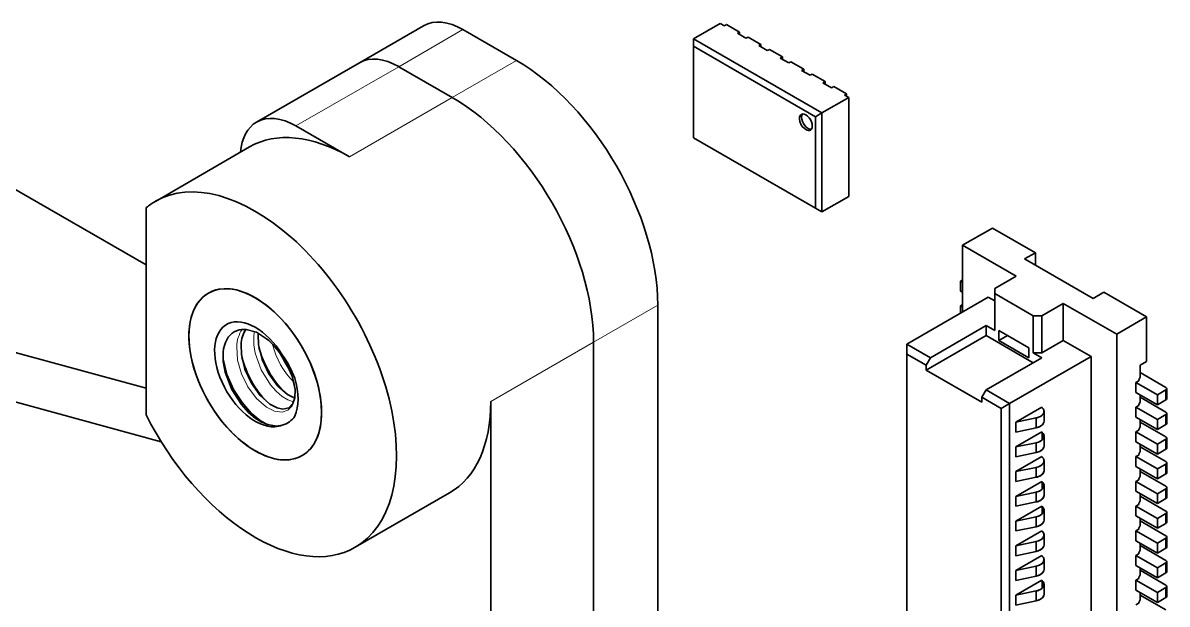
# Model space of a CAD drawing. Extents: x 386 to 1090, y 188 to 736.
# Drawn here: x 738.47 to 757.37, y 701.74 to 711.34 of the extents above; entities that cross this region are included whole.
import ezdxf

# ---------------------------------------------------------------- set-up
doc = ezdxf.new("R2010")
doc.units = 0

msp = doc.modelspace()

# ---------------------------------------------------------------- linework, layer by layer
at = {"color": 7, "lineweight": 35, "ltscale": 0.012757}
msp.add_line((749.545, 711.08), (749.987, 711.336), dxfattribs=at)
at = {"color": 7, "lineweight": 35, "ltscale": 0.002042}
for p, q in [((749.987, 711.336), (750.058, 711.295)), ((754.52, 706.955), (754.52, 706.873)), ((754.52, 706.955), (754.52, 706.873)), ((753.388, 705.608), (753.388, 705.69)), ((753.388, 705.608), (753.388, 705.69)), ((754.308, 705.159), (754.308, 705.077)), ((754.308, 705.159), (754.308, 705.077))]:
    msp.add_line(p, q, dxfattribs=at)
at = {"color": 7, "lineweight": 35, "ltscale": 0.00102}
for p, q in [((750.093, 711.315), (750.058, 711.295)), ((750.447, 711.111), (750.412, 711.091)), ((750.659, 710.989), (750.624, 710.968)), ((751.013, 710.784), (750.977, 710.764)), ((751.154, 710.703), (751.119, 710.682)), ((751.72, 710.376), (751.684, 710.356)), ((751.861, 710.295), (751.826, 710.274)), ((752.073, 710.172), (752.038, 710.152)), ((753.954, 707.078), (753.99, 707.057)), ((753.954, 707.078), (753.99, 707.057)), ((753.954, 706.669), (753.99, 706.649)), ((753.954, 706.669), (753.99, 706.649))]:
    msp.add_line(p, q, dxfattribs=at)
at = {"color": 7, "lineweight": 35, "ltscale": 0.006124}
for p, q in [((750.093, 711.315), (750.306, 711.193)), ((751.154, 710.703), (751.366, 710.58)), ((751.861, 710.295), (752.073, 710.172))]:
    msp.add_line(p, q, dxfattribs=at)
at = {"color": 7, "lineweight": 35, "ltscale": 0.030618}
msp.add_line((744.027, 710.686), (745.088, 711.298), dxfattribs=at)
at = {"color": 7, "lineweight": 13, "ltscale": 0.030619}
for p, q in [((744.677, 710.621), (745.738, 711.234)), ((745.561, 710.111), (746.622, 710.723)), ((747.894, 706.069), (748.955, 706.682))]:
    msp.add_line(p, q, dxfattribs=at)
at = {"color": 7, "lineweight": 35, "ltscale": 0.025515}
for p, q in [((745.738, 711.234), (746.622, 710.723)), ((753.99, 707.67), (754.873, 707.159)), ((753.99, 707.67), (754.873, 707.159))]:
    msp.add_line(p, q, dxfattribs=at)
at = {"color": 7, "lineweight": 35, "ltscale": 0.001022}
for p, q in [((750.306, 711.193), (750.27, 711.172)), ((751.366, 710.58), (751.331, 710.56)), ((751.508, 710.499), (751.472, 710.478))]:
    msp.add_line(p, q, dxfattribs=at)
at = {"color": 7, "lineweight": 35, "ltscale": 0.004083}
for p, q in [((750.27, 711.172), (750.412, 711.091)), ((750.624, 710.968), (750.765, 710.887)), ((750.977, 710.764), (751.119, 710.682)), ((751.331, 710.56), (751.472, 710.478)), ((751.684, 710.356), (751.826, 710.274)), ((754.378, 706.343), (754.52, 706.261)), ((754.378, 706.343), (754.378, 706.179)), ((754.378, 706.343), (754.52, 706.261)), ((754.378, 706.343), (754.378, 706.179)), ((754.591, 706.098), (754.591, 706.261)), ((754.591, 706.098), (754.591, 706.261)), ((754.732, 706.179), (754.591, 706.098)), ((754.732, 706.179), (754.591, 706.098)), ((755.086, 705.975), (755.086, 705.812)), ((755.086, 705.975), (755.086, 705.812)), ((756.853, 705.404), (756.853, 705.24)), ((756.853, 705.404), (756.853, 705.24)), ((757.348, 705.281), (757.207, 705.2)), ((757.348, 705.281), (757.207, 705.2)), ((757.348, 705.118), (757.348, 705.281)), ((757.348, 705.118), (757.348, 705.281)), ((754.626, 704.975), (754.767, 705.057)), ((754.626, 704.975), (754.767, 705.057)), ((755.335, 704.763), (755.335, 704.926)), ((756.853, 704.996), (756.853, 704.832)), ((756.853, 704.996), (756.853, 704.832)), ((754.868, 704.748), (754.868, 704.584)), ((754.868, 704.748), (754.868, 704.584)), ((757.348, 704.873), (757.207, 704.791)), ((757.348, 704.873), (757.207, 704.791)), ((757.348, 704.71), (757.207, 704.628)), ((757.348, 704.71), (757.207, 704.628)), ((755.335, 704.355), (755.335, 704.518)), ((756.853, 704.587), (756.853, 704.424)), ((756.853, 704.587), (756.853, 704.424)), ((755.203, 704.246), (755.203, 704.409)), ((755.203, 704.246), (755.203, 704.409)), ((757.207, 704.22), (757.207, 704.383)), ((757.207, 704.22), (757.207, 704.383)), ((757.363, 704.322), (757.363, 704.485)), ((757.348, 704.302), (757.207, 704.22)), ((757.348, 704.302), (757.207, 704.22)), ((757.348, 704.057), (757.207, 703.975)), ((757.348, 704.057), (757.207, 703.975)), ((757.207, 703.812), (757.207, 703.975)), ((757.207, 703.812), (757.207, 703.975)), ((757.348, 703.893), (757.348, 704.057)), ((757.348, 703.893), (757.348, 704.057)), ((757.348, 703.893), (757.207, 703.812)), ((757.348, 703.893), (757.207, 703.812)), ((757.348, 703.648), (757.207, 703.567)), ((757.348, 703.648), (757.207, 703.567)), ((757.348, 703.485), (757.348, 703.648)), ((757.348, 703.485), (757.348, 703.648)), ((754.868, 703.523), (754.868, 703.36)), ((754.868, 703.523), (754.868, 703.36)), ((755.203, 703.021), (755.203, 703.185)), ((755.203, 703.021), (755.203, 703.185)), ((755.335, 703.13), (755.335, 703.293)), ((756.853, 703.363), (756.853, 703.199)), ((756.853, 703.363), (756.853, 703.199)), ((757.348, 703.24), (757.207, 703.158)), ((757.348, 703.24), (757.207, 703.158)), ((757.363, 703.097), (757.363, 703.26)), ((754.868, 703.115), (754.868, 702.951)), ((754.868, 703.115), (754.868, 702.951)), ((757.348, 703.077), (757.207, 702.995)), ((757.348, 703.077), (757.207, 702.995)), ((755.335, 702.722), (755.335, 702.885)), ((757.363, 702.689), (757.363, 702.852)), ((755.203, 702.613), (755.203, 702.776)), ((755.203, 702.613), (755.203, 702.776)), ((757.207, 702.587), (757.207, 702.75)), ((757.207, 702.587), (757.207, 702.75)), ((757.348, 702.669), (757.207, 702.587)), ((757.348, 702.669), (757.207, 702.587)), ((754.868, 702.298), (754.868, 702.135)), ((754.868, 702.298), (754.868, 702.135)), ((755.203, 702.205), (755.203, 702.368)), ((755.203, 702.205), (755.203, 702.368)), ((757.348, 702.424), (757.207, 702.342)), ((757.348, 702.424), (757.207, 702.342)), ((757.207, 702.179), (757.207, 702.342)), ((757.207, 702.179), (757.207, 702.342)), ((757.348, 702.26), (757.207, 702.179)), ((757.348, 702.26), (757.207, 702.179)), ((757.348, 702.26), (757.348, 702.424)), ((757.348, 702.26), (757.348, 702.424)), ((756.853, 702.138), (756.853, 701.974)), ((756.853, 702.138), (756.853, 701.974)), ((754.868, 701.89), (754.868, 701.727)), ((754.868, 701.89), (754.868, 701.727)), ((757.348, 702.015), (757.207, 701.934)), ((757.348, 702.015), (757.207, 701.934)), ((757.348, 701.852), (757.348, 702.015)), ((757.348, 701.852), (757.348, 702.015))]:
    msp.add_line(p, q, dxfattribs=at)
at = {"color": 7, "lineweight": 35, "ltscale": 0.001021}
for p, q in [((750.306, 711.193), (750.306, 711.152)), ((750.659, 710.989), (750.659, 710.948)), ((750.8, 710.907), (750.765, 710.887)), ((751.013, 710.784), (751.013, 710.744)), ((751.366, 710.58), (751.366, 710.54)), ((751.72, 710.376), (751.72, 710.335)), ((752.073, 710.172), (752.073, 710.131)), ((753.99, 707.098), (753.954, 707.078)), ((753.99, 707.098), (753.954, 707.078)), ((753.954, 706.914), (753.99, 706.894)), ((753.954, 706.914), (753.99, 706.894)), ((753.99, 706.69), (753.954, 706.669)), ((753.99, 706.69), (753.954, 706.669))]:
    msp.add_line(p, q, dxfattribs=at)
at = {"color": 7, "lineweight": 35, "ltscale": 0.061236}
msp.add_line((751.667, 709.856), (749.545, 711.08), dxfattribs=at)
at = {"color": 7, "lineweight": 35, "ltscale": 0.003061}
for p, q in [((749.545, 711.08), (749.545, 710.958)), ((751.667, 709.856), (751.561, 709.794)), ((751.667, 708.223), (751.561, 708.284)), ((753.954, 706.669), (753.954, 706.547)), ((753.954, 706.669), (753.954, 706.547)), ((756.924, 705.69), (757.03, 705.751)), ((756.924, 705.69), (757.03, 705.751))]:
    msp.add_line(p, q, dxfattribs=at)
at = {"color": 7, "lineweight": 35, "ltscale": 0.037764}
for p, q in [((749.545, 709.447), (749.545, 710.958)), ((751.561, 709.794), (751.561, 708.284))]:
    msp.add_line(p, q, dxfattribs=at)
at = {"color": 7, "lineweight": 35, "ltscale": 0.058176}
for p, q in [((749.545, 710.958), (751.561, 709.794)), ((751.561, 708.284), (749.545, 709.447))]:
    msp.add_line(p, q, dxfattribs=at)
at = {"color": 7, "lineweight": 35, "ltscale": 0.006123}
for p, q in [((750.447, 711.111), (750.659, 710.989)), ((751.508, 710.499), (751.72, 710.376))]:
    msp.add_line(p, q, dxfattribs=at)
at = {"color": 7, "lineweight": 35, "ltscale": 0.006125}
msp.add_line((750.8, 710.907), (751.013, 710.784), dxfattribs=at)
at = {"color": 7, "lineweight": 35, "ltscale": 0.04899}
msp.add_line((744.027, 710.686), (742.33, 709.706), dxfattribs=at)
at = {"color": 7, "lineweight": 13, "ltscale": 0.04899}
for p, q in [((744.677, 710.621), (742.98, 709.641)), ((747.894, 706.069), (746.197, 705.089))]:
    msp.add_line(p, q, dxfattribs=at)
at = {"color": 7, "lineweight": 35, "ltscale": 0.025514}
for p, q in [((745.561, 710.111), (744.677, 710.621)), ((744.677, 710.621), (745.561, 710.111))]:
    msp.add_line(p, q, dxfattribs=at)
at = {"color": 7, "lineweight": 13, "ltscale": 0.048989}
msp.add_line((745.561, 710.111), (743.864, 709.131), dxfattribs=at)
at = {"color": 7, "lineweight": 35, "ltscale": 0.012758}
for p, q in [((751.667, 709.856), (752.109, 710.111)), ((751.667, 708.223), (752.109, 708.478))]:
    msp.add_line(p, q, dxfattribs=at)
at = {"color": 7, "lineweight": 35, "ltscale": 0.002041}
msp.add_line((752.038, 710.152), (752.109, 710.111), dxfattribs=at)
at = {"color": 7, "lineweight": 35, "ltscale": 0.040825}
for p, q in [((752.109, 710.111), (752.109, 708.478)), ((751.667, 708.223), (751.667, 709.856))]:
    msp.add_line(p, q, dxfattribs=at)
at = {"color": 7, "lineweight": 35, "ltscale": 0.121454}
msp.add_line((736.298, 709.774), (740.505, 707.345), dxfattribs=at)
at = {"color": 7, "lineweight": 35, "ltscale": 0.025516}
for p, q in [((743.864, 709.131), (742.98, 709.641)), ((755.651, 706.71), (756.535, 706.2)), ((755.651, 706.71), (756.535, 706.2))]:
    msp.add_line(p, q, dxfattribs=at)
at = {"color": 7, "lineweight": 35, "ltscale": 0.04491}
msp.add_line((742.214, 709.295), (740.658, 708.396), dxfattribs=at)
at = {"color": 7, "lineweight": 35, "ltscale": 0.083582}
msp.add_line((740.505, 708.213), (740.505, 704.869), dxfattribs=at)
at = {"color": 7, "lineweight": 35, "ltscale": 0.014288}
for p, q in [((754.484, 707.955), (753.99, 707.67)), ((754.484, 707.955), (753.99, 707.67)), ((757.03, 706.486), (756.535, 706.2)), ((757.03, 706.486), (756.535, 706.2))]:
    msp.add_line(p, q, dxfattribs=at)
at = {"color": 7, "lineweight": 35, "ltscale": 0.020414}
msp.add_line((754.484, 707.955), (755.192, 707.547), dxfattribs=at)
msp.add_line((754.484, 707.955), (755.192, 707.547), dxfattribs=at)
at = {"color": 7, "lineweight": 35, "ltscale": 0.027557}
msp.add_line((753.99, 706.567), (753.99, 707.67), dxfattribs=at)
msp.add_line((753.99, 706.567), (753.99, 707.67), dxfattribs=at)
at = {"color": 7, "lineweight": 35, "ltscale": 0.005104}
msp.add_line((755.015, 707.445), (755.192, 707.547), dxfattribs=at)
msp.add_line((755.015, 707.445), (755.192, 707.547), dxfattribs=at)
at = {"color": 7, "lineweight": 35, "ltscale": 0.005103}
for p, q in [((755.192, 707.343), (755.192, 707.547)), ((755.192, 707.343), (755.192, 707.547)), ((756.323, 706.894), (756.146, 706.792)), ((756.323, 706.894), (756.146, 706.792))]:
    msp.add_line(p, q, dxfattribs=at)
at = {"color": 7, "lineweight": 35, "ltscale": 0.032661}
msp.add_line((756.146, 706.792), (755.015, 707.445), dxfattribs=at)
msp.add_line((756.146, 706.792), (755.015, 707.445), dxfattribs=at)
at = {"color": 7, "lineweight": 35, "ltscale": 0.010205}
for p, q in [((754.873, 707.159), (754.52, 706.955)), ((754.873, 707.159), (754.52, 706.955)), ((755.298, 706.506), (755.651, 706.71)), ((755.298, 706.506), (755.651, 706.71)), ((755.298, 705.894), (755.651, 706.098)), ((755.298, 705.894), (755.651, 706.098))]:
    msp.add_line(p, q, dxfattribs=at)
at = {"color": 7, "lineweight": 35, "ltscale": 0.004082}
for p, q in [((753.954, 707.078), (753.954, 706.914)), ((753.954, 707.078), (753.954, 706.914)), ((753.07, 706.037), (753.07, 705.873)), ((753.07, 706.037), (753.07, 705.873)), ((757.363, 705.138), (757.363, 705.302)), ((757.207, 705.036), (757.207, 705.2)), ((757.207, 705.036), (757.207, 705.2)), ((757.348, 705.118), (757.207, 705.036)), ((757.348, 705.118), (757.207, 705.036)), ((757.363, 704.73), (757.363, 704.893)), ((755.203, 704.654), (755.203, 704.818)), ((755.203, 704.654), (755.203, 704.818)), ((757.207, 704.628), (757.207, 704.791)), ((757.207, 704.628), (757.207, 704.791)), ((757.348, 704.71), (757.348, 704.873)), ((757.348, 704.71), (757.348, 704.873)), ((754.868, 704.339), (754.868, 704.176)), ((754.868, 704.339), (754.868, 704.176)), ((757.348, 704.465), (757.207, 704.383)), ((757.348, 704.465), (757.207, 704.383)), ((757.348, 704.302), (757.348, 704.465)), ((757.348, 704.302), (757.348, 704.465)), ((756.853, 704.179), (756.853, 704.016)), ((756.853, 704.179), (756.853, 704.016)), ((755.203, 703.838), (755.203, 704.001)), ((755.203, 703.838), (755.203, 704.001)), ((755.335, 703.946), (755.335, 704.11)), ((757.363, 703.914), (757.363, 704.077)), ((754.868, 703.931), (754.868, 703.768)), ((754.868, 703.931), (754.868, 703.768)), ((756.853, 703.771), (756.853, 703.607)), ((756.853, 703.771), (756.853, 703.607)), ((755.203, 703.43), (755.203, 703.593)), ((755.203, 703.43), (755.203, 703.593)), ((755.335, 703.538), (755.335, 703.701)), ((757.207, 703.403), (757.207, 703.567)), ((757.207, 703.403), (757.207, 703.567)), ((757.363, 703.505), (757.363, 703.669)), ((757.348, 703.485), (757.207, 703.403)), ((757.348, 703.485), (757.207, 703.403)), ((757.348, 703.077), (757.348, 703.24)), ((757.348, 703.077), (757.348, 703.24)), ((757.207, 702.995), (757.207, 703.158)), ((757.207, 702.995), (757.207, 703.158)), ((756.853, 702.954), (756.853, 702.791)), ((756.853, 702.954), (756.853, 702.791)), ((757.348, 702.832), (757.207, 702.75)), ((757.348, 702.832), (757.207, 702.75)), ((757.348, 702.669), (757.348, 702.832)), ((757.348, 702.669), (757.348, 702.832)), ((754.868, 702.706), (754.868, 702.543)), ((754.868, 702.706), (754.868, 702.543)), ((755.335, 702.313), (755.335, 702.477)), ((756.853, 702.546), (756.853, 702.383)), ((756.853, 702.546), (756.853, 702.383)), ((757.363, 702.281), (757.363, 702.444)), ((755.335, 701.905), (755.335, 702.068)), ((755.203, 701.797), (755.203, 701.96)), ((755.203, 701.797), (755.203, 701.96)), ((757.207, 701.77), (757.207, 701.934)), ((757.207, 701.77), (757.207, 701.934)), ((757.363, 701.872), (757.363, 702.036)), ((757.348, 701.852), (757.207, 701.77)), ((757.348, 701.852), (757.207, 701.77))]:
    msp.add_line(p, q, dxfattribs=at)
at = {"color": 7, "lineweight": 35, "ltscale": 0.038784}
for p, q in [((753.07, 706.037), (754.414, 706.812)), ((753.07, 706.037), (754.414, 706.812)), ((754.767, 705.057), (756.111, 705.832)), ((754.767, 705.057), (756.111, 705.832))]:
    msp.add_line(p, q, dxfattribs=at)
at = {"color": 7, "lineweight": 35, "ltscale": 0.003063}
msp.add_line((754.414, 706.812), (754.52, 706.751), dxfattribs=at)
msp.add_line((754.414, 706.812), (754.52, 706.751), dxfattribs=at)
at = {"color": 7, "lineweight": 35, "ltscale": 0.01837}
msp.add_line((754.52, 706.873), (755.156, 706.506), dxfattribs=at)
msp.add_line((754.52, 706.873), (755.156, 706.506), dxfattribs=at)
at = {"color": 7, "lineweight": 35, "ltscale": 0.015309}
for p, q in [((754.52, 706.261), (754.52, 706.873)), ((754.52, 706.261), (754.52, 706.873)), ((755.651, 706.098), (755.651, 706.71)), ((755.651, 706.098), (755.651, 706.71)), ((755.156, 706.506), (755.156, 705.894)), ((755.156, 706.506), (755.156, 705.894)), ((755.298, 706.506), (755.298, 705.894)), ((755.298, 706.506), (755.298, 705.894))]:
    msp.add_line(p, q, dxfattribs=at)
at = {"color": 7, "lineweight": 35, "ltscale": 0.014289}
for p, q in [((756.323, 706.894), (756.818, 706.608)), ((756.323, 706.894), (756.818, 706.608)), ((754.591, 706.261), (755.086, 705.975)), ((754.591, 706.261), (755.086, 705.975)), ((755.086, 705.812), (754.591, 706.098)), ((755.086, 705.812), (754.591, 706.098))]:
    msp.add_line(p, q, dxfattribs=at)
at = {"color": 7, "lineweight": 35, "ltscale": 0.132513}
msp.add_line((740.505, 705.309), (735.391, 706.704), dxfattribs=at)
at = {"color": 7, "lineweight": 35}
for p, q in [((748.955, 706.682), (748.955, 683.003)), ((747.894, 682.391), (747.894, 706.069)), ((747.894, 706.069), (747.894, 682.391)), ((746.197, 681.411), (746.197, 705.089))]:
    msp.add_line(p, q, dxfattribs=at)
at = {"color": 7, "lineweight": 35, "ltscale": 0.006122}
msp.add_line((756.818, 706.608), (757.03, 706.486), dxfattribs=at)
msp.add_line((756.818, 706.608), (757.03, 706.486), dxfattribs=at)
at = {"color": 7, "lineweight": 35, "ltscale": 0.003537}
for p, q in [((755.156, 706.506), (755.298, 706.506)), ((755.156, 706.506), (755.298, 706.506)), ((755.156, 705.894), (755.298, 705.894)), ((755.156, 705.894), (755.298, 705.894))]:
    msp.add_line(p, q, dxfattribs=at)
at = {"color": 7, "lineweight": 35, "ltscale": 0.018372}
msp.add_line((757.03, 706.486), (757.03, 705.751), dxfattribs=at)
msp.add_line((757.03, 706.486), (757.03, 705.751), dxfattribs=at)
at = {"color": 7, "lineweight": 35, "ltscale": 0.000546659}
msp.add_line((742.359, 706.217), (742.357, 706.195), dxfattribs=at)
at = {"color": 7, "lineweight": 35, "ltscale": 0.026537}
for p, q in [((753.459, 705.812), (754.378, 706.343)), ((753.459, 705.812), (754.378, 706.343)), ((754.308, 705.077), (753.388, 705.608)), ((754.308, 705.077), (753.388, 705.608))]:
    msp.add_line(p, q, dxfattribs=at)
at = {"color": 7, "lineweight": 35, "ltscale": 0.011227}
for p, q in [((753.459, 705.812), (753.07, 706.037)), ((753.459, 705.812), (753.07, 706.037)), ((754.767, 705.057), (754.378, 705.281)), ((754.767, 705.057), (754.378, 705.281))]:
    msp.add_line(p, q, dxfattribs=at)
at = {"color": 7, "lineweight": 35, "ltscale": 0.028578}
msp.add_line((753.388, 705.608), (754.378, 706.179), dxfattribs=at)
msp.add_line((753.388, 705.608), (754.378, 706.179), dxfattribs=at)
at = {"color": 7, "lineweight": 35, "ltscale": 0.022453}
msp.add_line((754.378, 706.179), (755.156, 705.73), dxfattribs=at)
msp.add_line((754.378, 706.179), (755.156, 705.73), dxfattribs=at)
at = {"color": 7, "lineweight": 35, "ltscale": 0.013268}
msp.add_line((756.111, 705.832), (755.651, 706.098), dxfattribs=at)
msp.add_line((756.111, 705.832), (755.651, 706.098), dxfattribs=at)
at = {"color": 7, "lineweight": 35, "ltscale": 0.226578}
msp.add_line((756.535, 706.2), (756.535, 697.137), dxfattribs=at)
msp.add_line((756.535, 706.2), (756.535, 697.137), dxfattribs=at)
at = {"color": 7, "lineweight": 35, "ltscale": 0.137759}
msp.add_line((740.753, 704.425), (735.437, 705.875), dxfattribs=at)
at = {"color": 7, "lineweight": 35, "ltscale": 0.000505142}
msp.add_line((742.754, 705.862), (742.743, 705.845), dxfattribs=at)
at = {"color": 7, "lineweight": 35, "ltscale": 0.009185}
msp.add_line((753.388, 705.69), (753.07, 705.873), dxfattribs=at)
msp.add_line((753.388, 705.69), (753.07, 705.873), dxfattribs=at)
at = {"color": 7, "lineweight": 35, "ltscale": 0.191878}
msp.add_line((753.07, 698.198), (753.07, 705.873), dxfattribs=at)
msp.add_line((753.07, 698.198), (753.07, 705.873), dxfattribs=at)
at = {"color": 7, "lineweight": 35, "ltscale": 0.004084}
msp.add_line((755.156, 705.894), (755.298, 705.812), dxfattribs=at)
msp.add_line((755.156, 705.894), (755.298, 705.812), dxfattribs=at)
at = {"color": 7, "lineweight": 35, "ltscale": 0.195959}
for p, q in [((756.111, 697.994), (756.111, 705.832)), ((756.111, 697.994), (756.111, 705.832)), ((754.767, 705.057), (754.767, 697.218)), ((754.767, 705.057), (754.767, 697.218))]:
    msp.add_line(p, q, dxfattribs=at)
at = {"color": 7, "lineweight": 35, "ltscale": 0.003535}
msp.add_line((753.388, 705.69), (753.459, 705.812), dxfattribs=at)
msp.add_line((753.388, 705.69), (753.459, 705.812), dxfattribs=at)
at = {"color": 7, "lineweight": 35, "ltscale": 0.026536}
msp.add_line((755.298, 705.812), (754.378, 705.281), dxfattribs=at)
msp.add_line((755.298, 705.812), (754.378, 705.281), dxfattribs=at)
at = {"color": 7, "lineweight": 35, "ltscale": 0.005002}
msp.add_line((756.924, 705.49), (756.924, 705.69), dxfattribs=at)
msp.add_line((756.924, 705.49), (756.924, 705.69), dxfattribs=at)
at = {"color": 7, "lineweight": 35, "ltscale": 0.001237}
for p, q in [((756.924, 705.49), (756.899, 705.447)), ((756.924, 705.49), (756.899, 705.447)), ((756.924, 705.081), (756.899, 705.038)), ((756.924, 705.081), (756.899, 705.038)), ((756.924, 704.265), (756.899, 704.222)), ((756.924, 704.265), (756.899, 704.222)), ((756.924, 703.857), (756.899, 703.814)), ((756.924, 703.857), (756.899, 703.814)), ((756.924, 703.448), (756.899, 703.405)), ((756.924, 703.448), (756.899, 703.405)), ((756.924, 702.632), (756.899, 702.589)), ((756.924, 702.632), (756.899, 702.589)), ((756.924, 702.224), (756.899, 702.181)), ((756.924, 702.224), (756.899, 702.181)), ((756.924, 701.815), (756.899, 701.772)), ((756.924, 701.815), (756.899, 701.772))]:
    msp.add_line(p, q, dxfattribs=at)
at = {"color": 7, "lineweight": 35, "ltscale": 0.012247}
for p, q in [((757.348, 705.322), (756.924, 705.567)), ((757.348, 705.322), (756.924, 705.567)), ((757.348, 704.914), (756.924, 705.159)), ((757.348, 704.914), (756.924, 705.159)), ((757.348, 704.097), (756.924, 704.342)), ((757.348, 704.097), (756.924, 704.342)), ((757.348, 703.689), (756.924, 703.934)), ((757.348, 703.689), (756.924, 703.934)), ((757.348, 703.281), (756.924, 703.526)), ((757.348, 703.281), (756.924, 703.526)), ((757.348, 702.873), (756.924, 703.118)), ((757.348, 702.873), (756.924, 703.118)), ((757.348, 702.056), (756.924, 702.301)), ((757.348, 702.056), (756.924, 702.301)), ((757.348, 701.648), (756.924, 701.893)), ((757.348, 701.648), (756.924, 701.893))]:
    msp.add_line(p, q, dxfattribs=at)
at = {"color": 7, "lineweight": 35, "ltscale": 0.003536}
msp.add_line((754.378, 705.281), (754.308, 705.159), dxfattribs=at)
msp.add_line((754.378, 705.281), (754.308, 705.159), dxfattribs=at)
at = {"color": 7, "lineweight": 35, "ltscale": 0.001326}
for p, q in [((756.899, 705.43), (756.853, 705.404)), ((756.899, 705.43), (756.853, 705.404)), ((756.899, 703.389), (756.853, 703.363)), ((756.899, 703.389), (756.853, 703.363)), ((756.899, 702.164), (756.853, 702.138)), ((756.899, 702.164), (756.853, 702.138))]:
    msp.add_line(p, q, dxfattribs=at)
at = {"color": 7, "lineweight": 35, "ltscale": 0.010207}
for p, q in [((757.207, 705.2), (756.853, 705.404)), ((757.207, 705.2), (756.853, 705.404)), ((757.207, 704.791), (756.853, 704.996)), ((757.207, 704.791), (756.853, 704.996)), ((757.207, 703.812), (756.853, 704.016)), ((757.207, 703.812), (756.853, 704.016)), ((757.207, 703.158), (756.853, 703.363)), ((757.207, 703.158), (756.853, 703.363)), ((757.207, 702.587), (756.853, 702.791)), ((757.207, 702.587), (756.853, 702.791)), ((757.207, 702.179), (756.853, 702.383)), ((757.207, 702.179), (756.853, 702.383)), ((757.207, 701.934), (756.853, 702.138)), ((757.207, 701.934), (756.853, 702.138))]:
    msp.add_line(p, q, dxfattribs=at)
at = {"color": 7, "lineweight": 35, "ltscale": 0.000408936}
for p, q in [((756.899, 705.43), (756.899, 705.447)), ((756.899, 705.43), (756.899, 705.447)), ((756.899, 704.206), (756.899, 704.222)), ((756.899, 704.206), (756.899, 704.222)), ((756.899, 703.797), (756.899, 703.814)), ((756.899, 703.797), (756.899, 703.814)), ((756.899, 703.389), (756.899, 703.405)), ((756.899, 703.389), (756.899, 703.405)), ((756.899, 702.573), (756.899, 702.589)), ((756.899, 702.573), (756.899, 702.589)), ((756.899, 702.164), (756.899, 702.181)), ((756.899, 702.164), (756.899, 702.181))]:
    msp.add_line(p, q, dxfattribs=at)
at = {"color": 7, "lineweight": 35, "ltscale": 0.009186}
msp.add_line((754.626, 704.975), (754.308, 705.159), dxfattribs=at)
msp.add_line((754.626, 704.975), (754.308, 705.159), dxfattribs=at)
at = {"color": 7, "lineweight": 35, "ltscale": 0.010206}
for p, q in [((757.207, 705.036), (756.853, 705.24)), ((757.207, 705.036), (756.853, 705.24)), ((757.207, 704.628), (756.853, 704.832)), ((757.207, 704.628), (756.853, 704.832)), ((757.207, 704.383), (756.853, 704.587)), ((757.207, 704.383), (756.853, 704.587)), ((757.207, 704.22), (756.853, 704.424)), ((757.207, 704.22), (756.853, 704.424)), ((757.207, 703.975), (756.853, 704.179)), ((757.207, 703.975), (756.853, 704.179)), ((757.207, 703.567), (756.853, 703.771)), ((757.207, 703.567), (756.853, 703.771)), ((757.207, 703.403), (756.853, 703.607)), ((757.207, 703.403), (756.853, 703.607)), ((757.207, 702.995), (756.853, 703.199)), ((757.207, 702.995), (756.853, 703.199)), ((757.207, 702.75), (756.853, 702.954)), ((757.207, 702.75), (756.853, 702.954)), ((757.207, 702.342), (756.853, 702.546)), ((757.207, 702.342), (756.853, 702.546)), ((757.207, 701.77), (756.853, 701.974)), ((757.207, 701.77), (756.853, 701.974))]:
    msp.add_line(p, q, dxfattribs=at)
at = {"color": 7, "lineweight": 35, "ltscale": 0.00296}
for p, q in [((756.924, 705.081), (756.924, 705.2)), ((756.924, 705.081), (756.924, 705.2)), ((756.924, 704.265), (756.924, 704.383)), ((756.924, 704.265), (756.924, 704.383)), ((756.924, 703.857), (756.924, 703.975)), ((756.924, 703.857), (756.924, 703.975)), ((756.924, 703.448), (756.924, 703.567)), ((756.924, 703.448), (756.924, 703.567)), ((756.924, 702.632), (756.924, 702.75)), ((756.924, 702.632), (756.924, 702.75)), ((756.924, 702.224), (756.924, 702.342)), ((756.924, 702.224), (756.924, 702.342)), ((756.924, 701.815), (756.924, 701.934)), ((756.924, 701.815), (756.924, 701.934))]:
    msp.add_line(p, q, dxfattribs=at)
at = {"color": 7, "lineweight": 35, "ltscale": 0.191876}
msp.add_line((754.626, 697.3), (754.626, 704.975), dxfattribs=at)
msp.add_line((754.626, 697.3), (754.626, 704.975), dxfattribs=at)
at = {"color": 7, "lineweight": 35, "ltscale": 0.00030699}
msp.add_line((754.757, 705.051), (754.767, 705.044), dxfattribs=at)
msp.add_line((754.757, 705.051), (754.767, 705.044), dxfattribs=at)
at = {"color": 7, "lineweight": 35, "ltscale": 0.012393}
for p, q in [((755.298, 704.996), (754.868, 704.748)), ((755.298, 704.996), (754.868, 704.748)), ((755.298, 704.587), (754.868, 704.339)), ((755.298, 704.587), (754.868, 704.339)), ((755.298, 703.771), (754.868, 703.523)), ((755.298, 703.771), (754.868, 703.523)), ((755.298, 703.363), (754.868, 703.115)), ((755.298, 703.363), (754.868, 703.115)), ((755.298, 702.954), (754.868, 702.706)), ((755.298, 702.954), (754.868, 702.706)), ((755.298, 702.546), (754.868, 702.298)), ((755.298, 702.546), (754.868, 702.298)), ((755.298, 702.138), (754.868, 701.89)), ((755.298, 702.138), (754.868, 701.89))]:
    msp.add_line(p, q, dxfattribs=at)
at = {"color": 7, "lineweight": 35, "ltscale": 0.000296421}
for p, q in [((755.298, 704.996), (755.305, 704.987)), ((755.298, 704.996), (755.305, 704.987)), ((755.298, 704.179), (755.305, 704.17)), ((755.298, 704.179), (755.305, 704.17)), ((755.298, 703.771), (755.305, 703.762)), ((755.298, 703.771), (755.305, 703.762)), ((755.298, 703.363), (755.305, 703.354)), ((755.298, 703.363), (755.305, 703.354)), ((755.298, 702.954), (755.305, 702.945)), ((755.298, 702.546), (755.305, 702.537)), ((755.298, 702.546), (755.305, 702.537)), ((755.298, 702.138), (755.305, 702.129)), ((755.298, 702.138), (755.305, 702.129))]:
    msp.add_line(p, q, dxfattribs=at)
at = {"color": 7, "lineweight": 35, "ltscale": 0.001327}
for p, q in [((756.899, 705.022), (756.853, 704.996)), ((756.899, 705.022), (756.853, 704.996)), ((756.899, 704.614), (756.853, 704.587)), ((756.899, 704.614), (756.853, 704.587)), ((756.899, 704.206), (756.853, 704.179)), ((756.899, 704.206), (756.853, 704.179)), ((756.899, 703.797), (756.853, 703.771)), ((756.899, 703.797), (756.853, 703.771)), ((756.899, 702.981), (756.853, 702.954)), ((756.899, 702.981), (756.853, 702.954)), ((756.899, 702.573), (756.853, 702.546)), ((756.899, 702.573), (756.853, 702.546)), ((756.899, 701.756), (756.853, 701.73)), ((756.899, 701.756), (756.853, 701.73))]:
    msp.add_line(p, q, dxfattribs=at)
at = {"color": 7, "lineweight": 35, "ltscale": 0.00040741}
for p, q in [((756.899, 705.022), (756.899, 705.038)), ((756.899, 705.022), (756.899, 705.038)), ((756.899, 704.614), (756.899, 704.63)), ((756.899, 704.614), (756.899, 704.63)), ((756.899, 702.981), (756.899, 702.997)), ((756.899, 702.981), (756.899, 702.997)), ((756.899, 701.756), (756.899, 701.772)), ((756.899, 701.756), (756.899, 701.772))]:
    msp.add_line(p, q, dxfattribs=at)
at = {"color": 7, "lineweight": 35, "ltscale": 0.008547}
for p, q in [((755.203, 704.818), (754.868, 704.748)), ((755.203, 704.818), (754.868, 704.748)), ((755.203, 704.654), (754.868, 704.584)), ((755.203, 704.654), (754.868, 704.584)), ((755.203, 704.409), (754.868, 704.339)), ((755.203, 704.409), (754.868, 704.339)), ((755.203, 704.246), (754.868, 704.176)), ((755.203, 704.246), (754.868, 704.176)), ((755.203, 704.001), (754.868, 703.931)), ((755.203, 704.001), (754.868, 703.931)), ((755.203, 703.838), (754.868, 703.768)), ((755.203, 703.838), (754.868, 703.768)), ((755.203, 703.593), (754.868, 703.523)), ((755.203, 703.593), (754.868, 703.523)), ((755.203, 703.43), (754.868, 703.36)), ((755.203, 703.43), (754.868, 703.36)), ((755.203, 703.185), (754.868, 703.115)), ((755.203, 703.185), (754.868, 703.115)), ((755.203, 703.021), (754.868, 702.951)), ((755.203, 703.021), (754.868, 702.951)), ((755.203, 702.776), (754.868, 702.706)), ((755.203, 702.776), (754.868, 702.706)), ((755.203, 702.613), (754.868, 702.543)), ((755.203, 702.613), (754.868, 702.543)), ((755.203, 702.368), (754.868, 702.298)), ((755.203, 702.368), (754.868, 702.298)), ((755.203, 702.205), (754.868, 702.135)), ((755.203, 702.205), (754.868, 702.135)), ((755.203, 701.96), (754.868, 701.89)), ((755.203, 701.96), (754.868, 701.89)), ((755.203, 701.797), (754.868, 701.727)), ((755.203, 701.797), (754.868, 701.727))]:
    msp.add_line(p, q, dxfattribs=at)
at = {"color": 7, "lineweight": 35, "ltscale": 0.002959}
for p, q in [((756.924, 704.673), (756.924, 704.791)), ((756.924, 704.673), (756.924, 704.791)), ((756.924, 703.04), (756.924, 703.158)), ((756.924, 703.04), (756.924, 703.158))]:
    msp.add_line(p, q, dxfattribs=at)
at = {"color": 7, "lineweight": 35, "ltscale": 0.012248}
for p, q in [((757.348, 704.506), (756.924, 704.751)), ((757.348, 704.506), (756.924, 704.751)), ((757.348, 702.464), (756.924, 702.709)), ((757.348, 702.464), (756.924, 702.709))]:
    msp.add_line(p, q, dxfattribs=at)
at = {"color": 7, "lineweight": 35, "ltscale": 0.000295268}
for p, q in [((755.298, 704.587), (755.305, 704.578)), ((755.298, 704.587), (755.305, 704.578)), ((755.298, 702.954), (755.305, 702.945))]:
    msp.add_line(p, q, dxfattribs=at)
at = {"color": 7, "lineweight": 35, "ltscale": 0.003021}
for p, q in [((755.305, 704.458), (755.305, 704.578)), ((755.305, 703.641), (755.305, 703.762)), ((755.305, 702.008), (755.305, 702.129))]:
    msp.add_line(p, q, dxfattribs=at)
at = {"color": 7, "lineweight": 35, "ltscale": 0.001239}
for p, q in [((756.924, 704.673), (756.899, 704.63)), ((756.924, 704.673), (756.899, 704.63)), ((756.924, 703.04), (756.899, 702.997)), ((756.924, 703.04), (756.899, 702.997))]:
    msp.add_line(p, q, dxfattribs=at)
at = {"color": 7, "lineweight": 35, "ltscale": 0.012394}
msp.add_line((755.298, 704.179), (754.868, 703.931), dxfattribs=at)
msp.add_line((755.298, 704.179), (754.868, 703.931), dxfattribs=at)
at = {"color": 7, "lineweight": 35, "ltscale": 0.044908}
msp.add_line((745.514, 703.579), (743.958, 702.681), dxfattribs=at)
at = {"color": 7, "lineweight": 35, "ltscale": 0.00302}
msp.add_line((755.305, 703.233), (755.305, 703.354), dxfattribs=at)
at = {"color": 7, "lineweight": 35}
for points in [[(742.495, 706.127), (742.326, 706.234), (742.158, 706.281), (742.122, 706.282)], [(742.862, 704.987), (742.765, 704.965), (742.668, 704.985), (742.55, 705.047), (742.389, 705.191), (742.245, 705.391), (742.137, 705.624), (742.08, 705.864), (742.074, 706.032)], [(742.96, 705.145), (742.841, 705.205), (742.678, 705.348), (742.531, 705.548), (742.422, 705.783), (742.363, 706.026), (742.357, 706.195)], [(742.631, 704.686), (742.51, 704.71), (742.406, 704.755), (742.309, 704.816), (742.199, 704.908), (742.079, 705.038), (741.919, 705.287), (741.81, 705.573), (741.778, 705.75), (741.778, 705.905)], [(742.966, 705.287), (742.92, 705.507), (742.812, 705.739), (742.741, 705.847)], [(741.776, 705.787), (741.841, 705.534), (741.949, 705.289), (742.089, 705.071), (742.24, 704.899), (742.397, 704.773)], [(742.966, 705.287), (742.961, 705.153), (742.928, 705.055), (742.862, 704.987)], [(755.203, 704.654), (755.264, 704.675), (755.309, 704.706), (755.332, 704.743), (755.335, 704.763)], [(755.203, 704.246), (755.264, 704.266), (755.309, 704.298), (755.332, 704.335), (755.335, 704.355)], [(755.203, 703.838), (755.264, 703.858), (755.309, 703.89), (755.332, 703.927), (755.335, 703.947)], [(755.203, 703.43), (755.264, 703.45), (755.309, 703.481), (755.332, 703.518), (755.335, 703.538)], [(755.203, 703.021), (755.264, 703.042), (755.309, 703.073), (755.332, 703.11), (755.335, 703.13)], [(755.203, 702.613), (755.264, 702.633), (755.309, 702.665), (755.332, 702.702), (755.335, 702.722)], [(755.203, 702.205), (755.264, 702.225), (755.309, 702.257), (755.332, 702.294), (755.335, 702.314)], [(755.203, 701.797), (755.264, 701.817), (755.309, 701.848), (755.332, 701.885), (755.335, 701.905)]]:
    msp.add_lwpolyline(points, dxfattribs=at)
at = {"color": 7, "lineweight": 13}
for points in [[(742.285, 706.165), (742.286, 706.028), (742.308, 705.888), (742.404, 705.614), (742.557, 705.366), (742.651, 705.261), (742.753, 705.175), (742.847, 705.118), (742.942, 705.084)], [(742.002, 706.001), (742.016, 705.775), (742.08, 705.546), (742.186, 705.331), (742.326, 705.141), (742.492, 704.996), (742.625, 704.93), (742.753, 704.914), (742.848, 704.945), (742.918, 705.017), (742.962, 705.134), (742.968, 705.28)], [(742.968, 705.28), (742.949, 705.406), (742.91, 705.536), (742.783, 705.788), (742.743, 705.845)]]:
    msp.add_lwpolyline(points, dxfattribs=at)
at = {"color": 7, "lineweight": 35}
for centre, radius, start, end in [((742.12, 705.954), 0.328, 89.5271, 118.7839), ((742.586, 706.014), 0.511, 148.5191, 177.9859), ((741.693, 705.174), 1.246, 32.5626, 49.9278), ((743.991, 706.411), 1.677, 194.777, 223.9595), ((743.963, 706.39), 1.334, 204.5379, 215.4473), ((741.408, 704.892), 1.659, 20.5394, 35.8002), ((743.709, 706.247), 1.677, 194.777, 223.9595), ((757.335, 705.144), 0.0293, 296.6245, 336.9002), ((742.831, 705.428), 0.786, 236.4574, 246.377), ((742.653, 705.023), 0.338, 266.232, 287.2401), ((742.678, 705.026), 0.334, 283.1236, 328.0251), ((757.335, 704.736), 0.0293, 296.6245, 336.9002), ((757.335, 704.328), 0.0293, 296.6245, 336.9002), ((757.335, 703.92), 0.0293, 296.6245, 336.9002), ((757.335, 703.511), 0.0293, 296.6245, 336.9002), ((757.335, 703.103), 0.0293, 296.6245, 336.9002), ((757.335, 702.695), 0.0293, 296.6245, 336.9002), ((757.335, 702.286), 0.0293, 296.6245, 336.9002), ((757.335, 701.878), 0.0293, 296.6245, 336.9002)]:
    msp.add_arc(centre, radius, start, end, dxfattribs=at)
at = {"color": 7, "lineweight": 13}
for centre, radius, start, end in [((742.546, 705.984), 0.544, 146.8491, 178.1308), ((742.993, 706.118), 0.71, 169.5432, 176.2399), ((743.864, 706.338), 1.305, 193.5297, 225.2826)]:
    msp.add_arc(centre, radius, start, end, dxfattribs=at)
at = {"color": 7, "lineweight": 35}
for centre, major_axis, ratio, start_param, end_param in [((745.738, 710.172), (0.65, -1.126), 0.57735, 2.356194, 3.141592), ((744.677, 709.56), (-0.65, 1.126), 0.57735, 5.497787, 6.283185), ((744.677, 709.56), (0.65, -1.126), 0.57735, 2.356194, 3.141593), ((746.622, 708.029), (1.65, -2.858), 0.57735, 0.785398, 2.356194), ((745.561, 707.417), (1.65, -2.858), 0.57735, 0.785398, 2.356194), ((745.561, 707.417), (1.65, -2.858), 0.57735, 0.785398, 2.356194), ((742.98, 708.58), (-0.65, 1.126), 0.57735, 5.497787, 6.283185), ((751.402, 709.703), (0.075, -0.13), 0.57735, 3.141593, 5.497787), ((751.437, 709.723), (0.075, -0.13), 0.57735, 3.378138, 5.497787), ((751.402, 709.703), (0.075, -0.13), 0.57735, 6.283185, 9.424778), ((742.98, 708.58), (-0.65, 1.126), 0.57735, 6.283185, 6.974054), ((743.864, 706.437), (-1.65, 2.858), 0.57735, 5.497787, 6.283129), ((751.402, 709.703), (0.075, -0.13), 0.57735, 5.497787, 6.283185), ((751.437, 709.723), (0.075, -0.13), 0.57735, 5.497787, 6.046641), ((742.308, 705.539), (-1.65, 2.858), 0.57735, 3.141592, 6.283186), ((741.424, 707.682), (-0.65, 1.126), 0.57735, 0.708983, 0.785398), ((742.308, 705.539), (-1.65, 2.858), 0.57735, 0.000001, 0.095921), ((742.308, 705.539), (-0.775, 1.342), 0.57735, 3.141593, 6.283185), ((742.308, 705.539), (-0.775, 1.342), 0.57735, 3.926991, 6.283185), ((742.308, 705.539), (-0.775, 1.342), 0.57735, 6.283185, 8.63938), ((742.308, 705.539), (-0.775, 1.342), 0.57735, 0, 3.141593), ((742.308, 705.539), (-0.475, 0.823), 0.57735, 4.773122, 9.13938), ((742.381, 705.488), (0.419, -0.753), 0.581646, 3.141419, 3.845376), ((742.308, 705.539), (-0.5, 0.866), 0.57735, 3.534289, 4.319693), ((757.313, 705.302), (0.05, 0), 0.57735, 5.497787, 7.068583), ((757.313, 705.302), (0.05, 0), 0.57735, 5.497787, 7.068583), ((743.864, 706.437), (-1.65, 2.858), 0.57735, 3.141592, 3.926991), ((757.313, 705.138), (0.05, 0), 0.57735, 5.497787, 6.283185), ((742.308, 705.539), (-0.775, 1.342), 0.57735, 3.141593, 3.926991), ((755.135, 704.926), (0.2, 0), 0.57735, 5.059327, 6.834271), ((755.135, 704.926), (0.2, 0), 0.57735, 5.497787, 6.834271), ((757.313, 704.893), (0.05, 0), 0.57735, 5.497787, 7.068583), ((757.313, 704.893), (0.05, 0), 0.57735, 5.497787, 7.068583), ((742.308, 705.539), (-1.65, 2.858), 0.57735, 1.473067, 3.141592), ((742.308, 705.539), (-0.475, 0.823), 0.57735, 2.856194, 3.080859), ((755.135, 704.926), (0.2, 0), 0.57735, 5.059327, 5.497787), ((755.135, 704.763), (0.2, 0), 0.57735, 5.497787, 6.283184), ((757.313, 704.73), (0.05, 0), 0.57735, 5.497787, 6.283185), ((755.135, 704.763), (0.2, 0), 0.57735, 5.059327, 5.497787), ((755.135, 704.518), (0.2, 0), 0.57735, 5.059327, 6.834246), ((755.135, 704.518), (0.2, 0), 0.57735, 5.497787, 6.834246), ((757.313, 704.485), (0.05, 0), 0.57735, 5.497787, 7.068583), ((757.313, 704.485), (0.05, 0), 0.57735, 5.497787, 7.068583), ((755.135, 704.518), (0.2, 0), 0.57735, 5.059327, 5.497787), ((755.135, 704.355), (0.2, 0), 0.57735, 5.497787, 6.283184), ((757.313, 704.322), (0.05, 0), 0.57735, 5.497787, 6.283185), ((742.308, 705.539), (-0.775, 1.342), 0.57735, 2.356194, 3.141593), ((755.135, 704.355), (0.2, 0), 0.57735, 5.059327, 5.497787), ((755.135, 704.11), (0.2, 0), 0.57735, 5.059327, 6.834246), ((755.135, 704.11), (0.2, 0), 0.57735, 5.497787, 6.834246), ((755.135, 704.11), (0.2, 0), 0.57735, 5.059327, 5.497787), ((755.135, 703.946), (0.2, 0), 0.57735, 5.497787, 6.283184), ((757.313, 704.077), (0.05, 0), 0.57735, 5.497787, 7.068583), ((757.313, 704.077), (0.05, 0), 0.57735, 5.497787, 7.068583), ((755.135, 703.946), (0.2, 0), 0.57735, 5.059327, 5.497787), ((755.135, 703.701), (0.2, 0), 0.57735, 5.059327, 6.834246), ((755.135, 703.701), (0.2, 0), 0.57735, 5.497787, 6.834246), ((757.313, 703.914), (0.05, 0), 0.57735, 5.497787, 7.068583), ((755.135, 703.701), (0.2, 0), 0.57735, 5.059327, 5.497787), ((757.313, 703.669), (0.05, 0), 0.57735, 5.497787, 7.068583), ((757.313, 703.669), (0.05, 0), 0.57735, 5.497787, 7.068583), ((755.135, 703.538), (0.2, 0), 0.57735, 5.059327, 5.497787), ((755.135, 703.538), (0.2, 0), 0.57735, 5.497787, 6.283184), ((757.313, 703.505), (0.05, 0), 0.57735, 5.497787, 6.283185), ((755.135, 703.293), (0.2, 0), 0.57735, 5.059327, 6.834246), ((755.135, 703.293), (0.2, 0), 0.57735, 5.059327, 5.497787), ((755.135, 703.293), (0.2, 0), 0.57735, 5.497787, 6.834246), ((757.313, 703.26), (0.05, 0), 0.57735, 5.497787, 7.068583), ((757.313, 703.26), (0.05, 0), 0.57735, 5.497787, 7.068583), ((755.135, 703.13), (0.2, 0), 0.57735, 5.059327, 5.497787), ((755.135, 703.13), (0.2, 0), 0.57735, 5.497787, 6.283184), ((757.313, 703.097), (0.05, 0), 0.57735, 5.497787, 6.283185), ((755.135, 702.885), (0.2, 0), 0.57735, 5.059327, 6.834246), ((755.135, 702.885), (0.2, 0), 0.57735, 5.497787, 6.834246), ((757.313, 702.852), (0.05, 0), 0.57735, 5.497787, 7.068583), ((757.313, 702.852), (0.05, 0), 0.57735, 5.497787, 7.068583), ((755.135, 702.885), (0.2, 0), 0.57735, 5.059327, 5.497787), ((755.135, 702.722), (0.2, 0), 0.57735, 5.059327, 5.497787), ((755.135, 702.722), (0.2, 0), 0.57735, 5.497787, 6.283184), ((757.313, 702.689), (0.05, 0), 0.57735, 5.497787, 6.283185), ((755.135, 702.477), (0.2, 0), 0.57735, 5.059327, 6.834271), ((755.135, 702.477), (0.2, 0), 0.57735, 5.497787, 6.834271), ((757.313, 702.444), (0.05, 0), 0.57735, 5.497787, 7.068583), ((757.313, 702.444), (0.05, 0), 0.57735, 5.497787, 7.068583), ((755.135, 702.477), (0.2, 0), 0.57735, 5.059327, 5.497787), ((755.135, 702.313), (0.2, 0), 0.57735, 5.497787, 6.283184), ((757.313, 702.281), (0.05, 0), 0.57735, 5.497787, 7.068583), ((755.135, 702.313), (0.2, 0), 0.57735, 5.059327, 5.497787), ((755.135, 702.068), (0.2, 0), 0.57735, 5.059327, 6.834246), ((755.135, 702.068), (0.2, 0), 0.57735, 5.497787, 6.834246), ((757.313, 702.036), (0.05, 0), 0.57735, 5.497787, 7.068583), ((757.313, 702.036), (0.05, 0), 0.57735, 5.497787, 7.068583), ((755.135, 702.068), (0.2, 0), 0.57735, 5.059327, 5.497787), ((755.135, 701.905), (0.2, 0), 0.57735, 5.497787, 6.283184), ((757.313, 701.872), (0.05, 0), 0.57735, 5.497787, 7.068583), ((755.135, 701.905), (0.2, 0), 0.57735, 5.059327, 5.497787)]:
    msp.add_ellipse(centre, major_axis=major_axis, ratio=ratio, start_param=start_param, end_param=end_param, dxfattribs=at)

doc.saveas('drawing.dxf')
